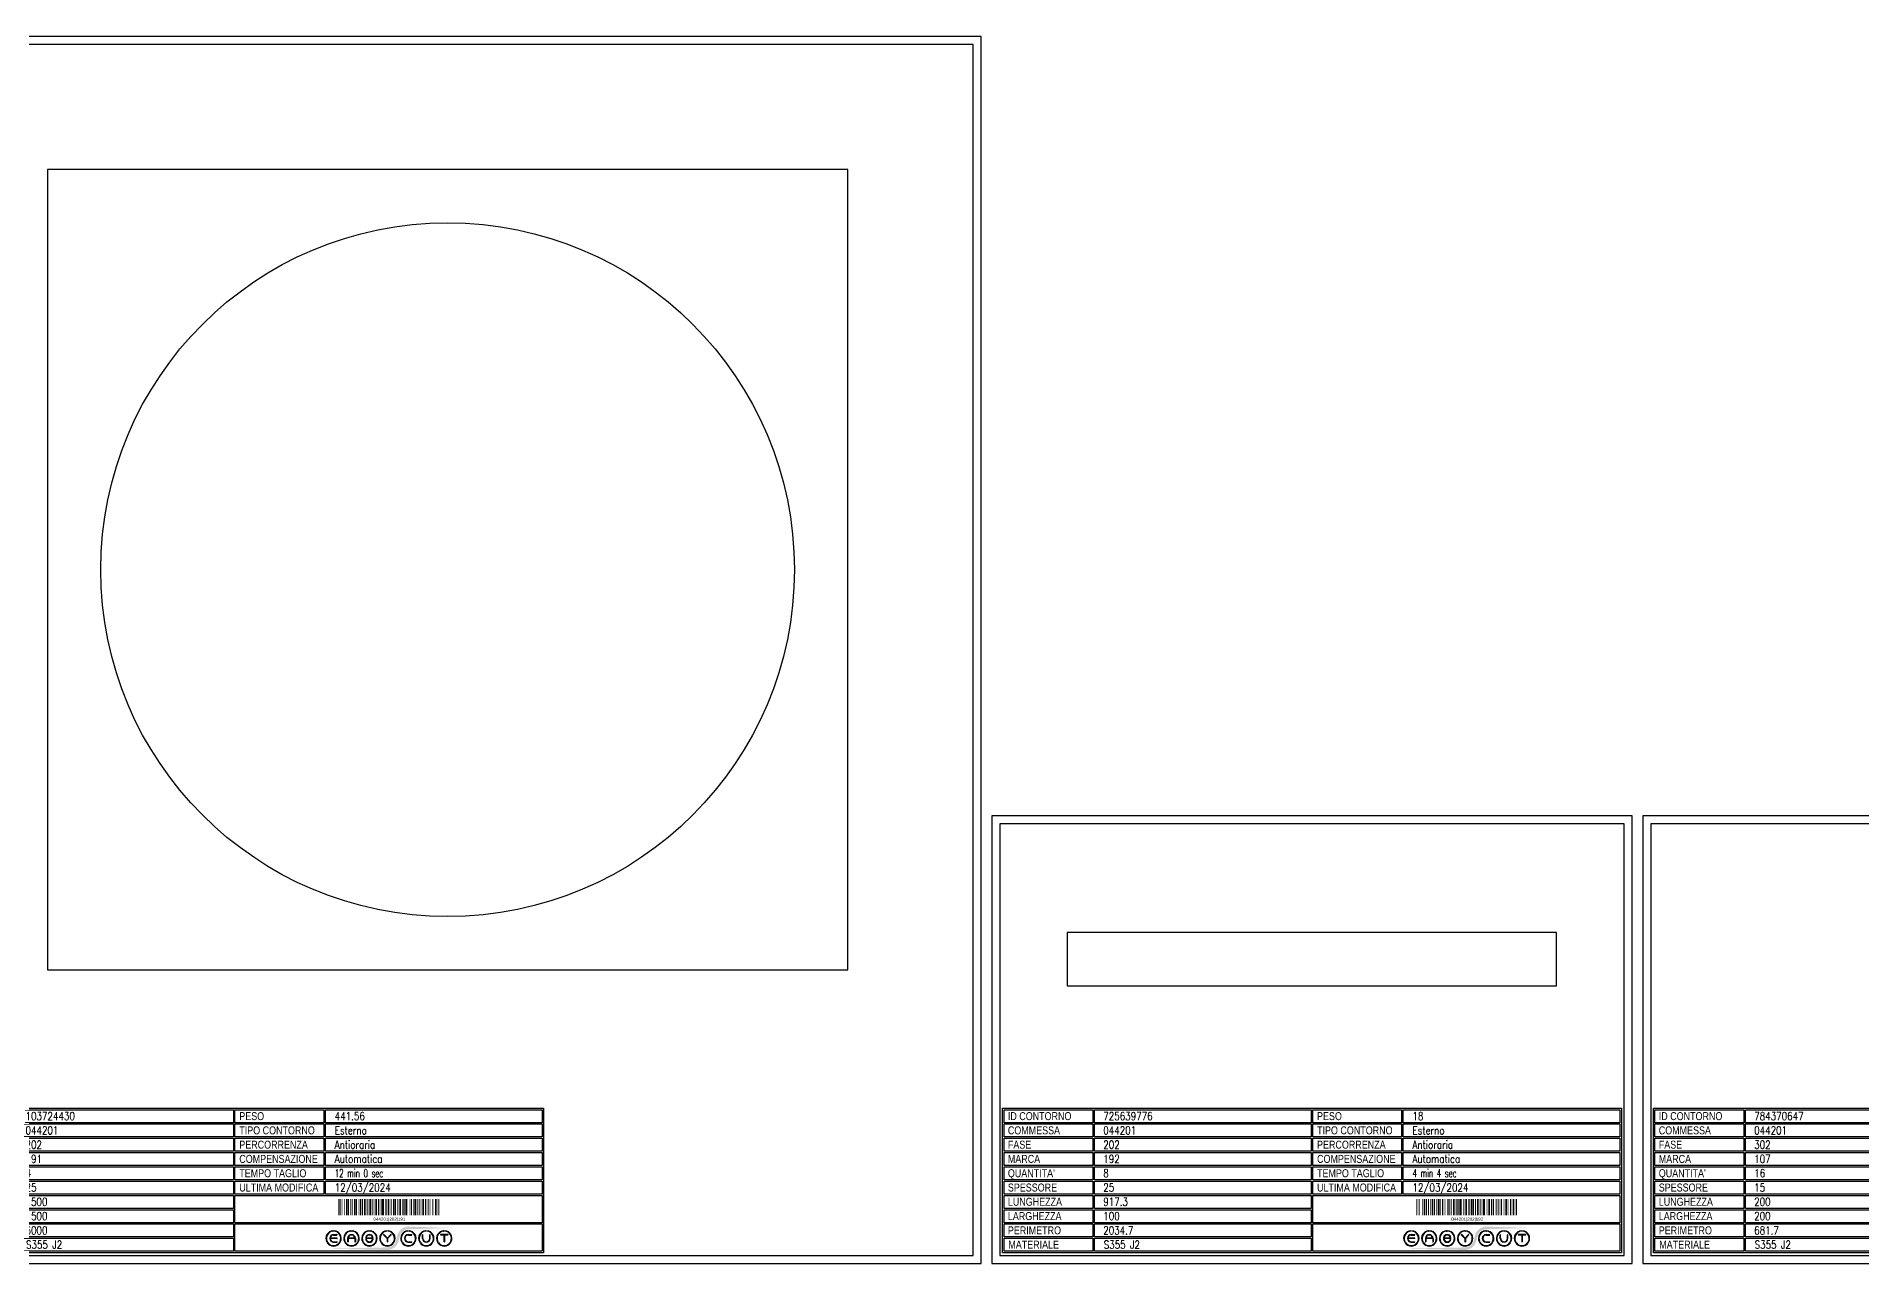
# Model space of a CAD drawing. Header units: millimetres. Extents: x 28039 to 145264, y 9873 to 40131.
# Drawn here: x 30708 to 34129, y 12213 to 14512 of the extents above; entities that cross this region are included whole.
import ezdxf
from ezdxf.enums import TextEntityAlignment as Align

# ---------------------------------------------------------------- set-up
doc = ezdxf.new("R2010")
doc.units = ezdxf.units.MM
doc.styles.add('EasyCutStyle', font='romans.shx', dxfattribs={"width": 0.8})
doc.styles.add('EasyCutStyle1', font='arial.ttf', dxfattribs={"width": 0.8})

# ---------------------------------------------------------------- blocks, each defined once
blk = doc.blocks.new('*U57')
at = {"color": 5}
blk.add_lwpolyline([(0, 0), (2000, 0), (2000, 2299), (0, 2299)], close=True, dxfattribs=at)
at = {"color": 7}
blk.add_lwpolyline([(15, 15), (1985, 15), (1985, 2284), (15, 2284)], close=True, dxfattribs=at)
at = {"color": 253}
blk.add_lwpolyline([(20, 291), (1180, 291), (1180, 20), (20, 20)], close=True, dxfattribs=at)
at = {"color": 2}
for points in [[(23, 288.1), (189.3, 288.1), (189.3, 263.7), (23, 263.7)], [(23, 288.1), (189.3, 288.1), (189.3, 263.7), (23, 263.7)], [(601.5, 288.1), (767.9, 288.1), (767.9, 263.7), (601.5, 263.7)], [(23, 261.4), (189.3, 261.4), (189.3, 237), (23, 237)], [(601.5, 261.4), (767.9, 261.4), (767.9, 237), (601.5, 237)], [(23, 234.6), (189.3, 234.6), (189.3, 210.2), (23, 210.2)], [(23, 207.9), (189.3, 207.9), (189.3, 183.4), (23, 183.4)], [(601.5, 234.6), (767.9, 234.6), (767.9, 210.2), (601.5, 210.2)], [(601.5, 207.9), (767.9, 207.9), (767.9, 183.4), (601.5, 183.4)], [(23, 181.1), (189.3, 181.1), (189.3, 156.7), (23, 156.7)], [(601.5, 181.1), (767.9, 181.1), (767.9, 156.7), (601.5, 156.7)], [(23, 154.3), (189.3, 154.3), (189.3, 129.9), (23, 129.9)], [(601.5, 154.3), (767.9, 154.3), (767.9, 129.9), (601.5, 129.9)], [(23, 127.6), (189.3, 127.6), (189.3, 103.1), (23, 103.1)], [(23, 100.8), (189.3, 100.8), (189.3, 76.4), (23, 76.4)], [(23, 74), (189.3, 74), (189.3, 49.6), (23, 49.6)], [(23, 47.3), (189.3, 47.3), (189.3, 22.9), (23, 22.9)]]:
    blk.add_lwpolyline(points, close=True, dxfattribs=at)
at = {"color": 1}
for points in [[(192.7, 288.1), (598.5, 288.1), (598.5, 263.7), (192.7, 263.7)], [(771.3, 288.1), (1177.2, 288.1), (1177.2, 263.7), (771.3, 263.7)], [(192.7, 261.4), (598.5, 261.4), (598.5, 237), (192.7, 237)], [(771.3, 261.4), (1177.2, 261.4), (1177.2, 237), (771.3, 237)], [(192.7, 234.6), (598.5, 234.6), (598.5, 210.2), (192.7, 210.2)], [(192.7, 207.9), (598.5, 207.9), (598.5, 183.4), (192.7, 183.4)], [(771.3, 234.6), (1177.2, 234.6), (1177.2, 210.2), (771.3, 210.2)], [(771.3, 207.9), (1177.2, 207.9), (1177.2, 183.4), (771.3, 183.4)], [(192.7, 181.1), (598.5, 181.1), (598.5, 156.7), (192.7, 156.7)], [(771.3, 181.1), (1177.2, 181.1), (1177.2, 156.7), (771.3, 156.7)], [(192.7, 154.3), (598.5, 154.3), (598.5, 129.9), (192.7, 129.9)], [(771.3, 154.3), (1177.2, 154.3), (1177.2, 129.9), (771.3, 129.9)], [(192.7, 127.6), (598.5, 127.6), (598.5, 103.1), (192.7, 103.1)], [(601.5, 127.6), (1177.2, 127.6), (1177.2, 76.4), (601.5, 76.4)], [(192.7, 100.8), (598.5, 100.8), (598.5, 76.4), (192.7, 76.4)], [(192.7, 74), (598.5, 74), (598.5, 49.6), (192.7, 49.6)], [(601.5, 74), (1177.2, 74), (1177.2, 22.9), (601.5, 22.9)], [(192.7, 47.3), (598.5, 47.3), (598.5, 22.9), (192.7, 22.9)]]:
    blk.add_lwpolyline(points, close=True, dxfattribs=at)
at = {"color": 161, "style": 'EasyCutStyle1', "width": 0.8}
for s, p in [('ID CONTORNO', (30.1, 268.6)), ('PESO', (609.6, 268.6)), ('COMMESSA', (30.1, 241.9)), ('TIPO CONTORNO', (609.6, 241.9)), ('FASE', (30.1, 215.1)), ('PERCORRENZA', (609.6, 215.1)), ("QUANTITA'", (30.1, 161.6)), ('MARCA', (30.1, 188.4)), ('TEMPO TAGLIO', (609.6, 161.6)), ('COMPENSAZIONE', (609.6, 188.4)), ('SPESSORE', (30.1, 134.8)), ('ULTIMA MODIFICA', (609.6, 134.8)), ('LUNGHEZZA', (30.1, 108.1)), ('LARGHEZZA', (30.1, 81.3)), ('PERIMETRO', (30.1, 54.5)), ('MATERIALE', (31, 27.8))]:
    blk.add_text(s, height=15, dxfattribs=at).set_placement(p)
at = {"style": 'EasyCutStyle'}
for tag, p, width in [('IDSHAPE', (208.9, 268.6), 0.8), ('WEIGTHSHAPE', (788.4, 268.6), 0.8), ('ORDERSHAPE', (208.9, 241.9), 0.8), ('TYPESHAPE', (788.4, 241.9), 0.8), ('PHASESHAPE', (208.9, 215.1), 0.8), ('JOUSHAPE', (788.4, 215.1), 0.8), ('QTASHAPE', (208.9, 161.6), 0.8), ('MKSHAPE', (208.9, 188.4), 0.8), ('TIMECUTSHAPE', (788.4, 161.6), 0.65), ('COMPSHAPE', (788.4, 188.4), 0.8), ('TKSHAPE', (208.9, 134.8), 0.8), ('LASTMODIFYSHAPE', (788.4, 134.8), 0.8), ('LENGTHSHAPE', (208.9, 108.1), 0.8), ('HEIGHTSHAPE', (208.9, 81.3), 0.8), ('PERIMETERSHAPE', (208.9, 54.5), 0.8), ('MATSHAPE', (209.8, 27.8), 0.8)]:
    blk.add_attdef(tag, p, '', height=15, dxfattribs=dict(at, width=width))
blk = doc.blocks.new('Logo')
h = blk.add_hatch(color=256)
h.set_gradient(color1=(255, 0, 0), color2=(255, 255, 0), tint=1)
h.paths.add_polyline_path([(20.5, 4.4, -0.339454), (37.1, 17.2), (118.6, 19.6), (37.1, 22, 0.339454), (15.8, 5.7), (13.2, -4.2, -0.339454), (-3.4, -16.9), (-118.2, -19.3), (-3.4, -21.7, 0.339454), (17.8, -5.4)])
for color, points in [(140, [(-115.9, -5.7, -1), (-116.7, -6.1, -0.520567), (-104.9, 14.3, -1), (-104.9, 13.5, 0.520567)]), (256, [(-97.3, 0.4), (-110, 0.4, -0.394366), (-103.7, 6.3), (-97.3, 6.3, 1), (-97.3, 7.2), (-103.7, 7.2, 1), (-103.7, -7.2), (-97.3, -7.2, 1), (-97.3, -6.3), (-103.7, -6.3, -0.394366), (-110, -0.4), (-97.3, -0.4, 1)]), (140, [(-91.4, -5.7, 1), (-90.6, -6.1, 0.520567), (-102.4, 14.3, 0.916853), (-102.6, 13.5, 0.043377), (-102.5, 13.5, -0.520567)]), (140, [(-82.3, -5.7, -1), (-83.1, -6.1, -0.520567), (-71.3, 14.3, -1), (-71.3, 13.5, 0.520567)]), (140, [(-57.8, -5.7, 1), (-57, -6.1, 0.520567), (-68.8, 14.3, 1), (-68.9, 13.5, -0.520567)]), (140, [(-48.7, -5.7, -1), (-49.5, -6.1, -0.520567), (-37.7, 14.3, -1), (-37.7, 13.5, 0.520567)]), (256, [(-31.2, -0.4, -0.486114), (-30.3, -1.5, -0.776377), (-42.6, -1.6, 1), (-43.4, -1.9, 0.776377), (-29.5, -1.7, 0.486114), (-31.2, 0.4), (-41.8, 0.4, -0.486114), (-42.6, 1.5, -0.776377), (-30.4, 1.6, 1), (-29.5, 1.9, 0.776377), (-43.5, 1.7, 0.486114), (-41.8, -0.4)]), (140, [(-24.2, -5.7, 1), (-23.4, -6.1, 0.520567), (-35.2, 14.3, 1), (-35.3, 13.5, -0.520567)]), (140, [(-15.1, -5.7, -1), (-15.9, -6.1, -0.520567), (-4.1, 14.3, -1), (-4.1, 13.5, 0.520567)]), (256, [(-9.3, 7.1, 1), (-10, 6.5), (-3.3, -0.2), (-3.3, -6.3, 1), (-2.4, -6.3), (-2.4, -0.2), (4.2, 6.5, 1), (3.6, 7.1), (-2.9, 0.6)]), (140, [(9.4, -5.7, 1), (10.2, -6.1, 0.520567), (-1.6, 14.3, 1), (-1.7, 13.5, -0.520567)]), (140, [(24.2, -5.7, -1), (23.4, -6.1, -0.520567), (35.2, 14.3, -1), (35.3, 13.5, 0.520567)]), (256, [(36.5, -7.2), (42.8, -7.2, 1), (42.8, -6.3), (36.5, -6.3, -1), (36.5, 6.3), (42.8, 6.3, 1), (42.8, 7.2), (36.5, 7.2, 1)]), (140, [(48.7, -5.7, 1), (49.5, -6.1, 0.520567), (37.7, 14.3, 1), (37.7, 13.5, -0.520567)]), (140, [(57.8, -5.7, -1), (57, -6.1, -0.520567), (68.8, 14.3, -1), (68.9, 13.5, 0.520567)]), (256, [(63.7, 0), (63.7, 6.3, 1), (62.9, 6.3), (62.9, 0, 1), (77.3, 0), (77.3, 6.3, 1), (76.4, 6.3), (76.4, 0, -1)]), (140, [(82.3, -5.7, 1), (83.1, -6.1, 0.520567), (71.3, 14.3, 1), (71.3, 13.5, -0.520567)]), (140, [(91.4, -5.7, -1), (90.6, -6.1, -0.520567), (102.4, 14.3, -1), (102.5, 13.5, 0.520567)]), (256, [(96.9, 7.2, 1), (96.9, 6.3), (103.2, 6.3), (103.2, -6.3, 1), (104.1, -6.3), (104.1, 6.3), (110.4, 6.3, 1), (110.4, 7.2)]), (140, [(115.9, -5.7, 1), (116.7, -6.1, 0.520567), (104.9, 14.3, 1), (104.9, 13.5, -0.520567)]), (140, [(-91.9, -8.3, 1), (-92.6, -7.8, -0.520567), (-114.8, -7.8, 1), (-115.5, -8.3, 0.520567)]), (140, [(-58.3, -8.3, 1), (-59, -7.8, -0.520567), (-81.2, -7.8, 1), (-81.9, -8.3, 0.520567)]), (140, [(-24.7, -8.3, 1), (-25.4, -7.8, -0.520567), (-47.6, -7.8, 1), (-48.3, -8.3, 0.520567)]), (140, [(8.9, -8.3, 1), (8.2, -7.8, -0.520567), (-14, -7.8, 1), (-14.7, -8.3, 0.520567)]), (140, [(48.3, -8.3, 1), (47.6, -7.8, -0.520567), (25.4, -7.8, 1), (24.7, -8.3, 0.520567)]), (140, [(81.9, -8.3, 1), (81.2, -7.8, -0.520567), (59, -7.8, 1), (58.3, -8.3, 0.520567)]), (140, [(115.5, -8.3, 1), (114.8, -7.8, -0.520567), (92.6, -7.8, 1), (91.9, -8.3, 0.520567)])]:
    blk.add_hatch(color=color).paths.add_polyline_path(points)
h = blk.add_hatch(color=256)
h.paths.add_polyline_path([(-63.7, -0.4), (-63.7, -6.3, 1), (-62.9, -6.3), (-62.9, 0, 1), (-77.3, 0), (-77.3, -6.3, 1), (-76.4, -6.3), (-76.4, -0.4)])
h.paths.add_polyline_path([(-76.4, 0.4, -0.933992), (-63.8, 0.4)], flags=16)
for p, q in [((-97.3, 0.4), (-110, 0.4)), ((-103.7, 7.2), (-97.3, 7.2)), ((-103.7, 6.3), (-97.3, 6.3)), ((-77.3, 0), (-77.3, -6.3)), ((-63.8, 0.4), (-76.4, 0.4)), ((-62.9, 0), (-62.9, -6.3)), ((-31.2, 0.4), (-41.8, 0.4)), ((-3.3, -0.2), (-10, 6.5)), ((-2.9, 0.6), (-9.3, 7.1)), ((-2.9, 0.6), (3.6, 7.1)), ((-2.4, -0.2), (4.2, 6.5)), ((36.5, 7.2), (42.8, 7.2)), ((36.5, 6.3), (42.8, 6.3)), ((62.9, 0), (62.9, 6.3)), ((63.7, 0), (63.7, 6.3)), ((76.4, 0), (76.4, 6.3)), ((77.3, 0), (77.3, 6.3)), ((110.4, 7.2), (96.9, 7.2)), ((103.2, 6.3), (96.9, 6.3)), ((103.2, 6.3), (103.2, -6.3)), ((104.1, 6.3), (104.1, -6.3)), ((110.4, 6.3), (104.1, 6.3)), ((-97.3, -0.4), (-110, -0.4)), ((-103.7, -6.3), (-97.3, -6.3)), ((-103.7, -7.2), (-97.3, -7.2)), ((-76.4, -0.4), (-76.4, -6.3)), ((-63.7, -0.4), (-76.4, -0.4)), ((-63.7, -0.4), (-63.7, -6.3)), ((-31.2, -0.4), (-41.8, -0.4)), ((-3.3, -0.2), (-3.3, -6.3)), ((-2.4, -0.2), (-2.4, -6.3)), ((36.5, -6.3), (42.8, -6.3)), ((36.5, -7.2), (42.8, -7.2))]:
    blk.add_line(p, q)
at = {"color": 140}
for centre, radius, start, end in [((-103.7, 0), 14.4, 95, 205), ((-103.7, 0), 13.5, 95, 205), ((-104.9, 13.9), 0.432, 275, 95), ((-102.5, 13.9), 0.432, 85, 265), ((-103.7, 0), 13.5, 335, 85), ((-103.7, 0), 14.4, 335, 85), ((-70.1, 0), 14.4, 95, 205), ((-70.1, 0), 13.5, 95, 205), ((-71.3, 13.9), 0.432, 275, 95), ((-68.9, 13.9), 0.432, 85, 265), ((-70.1, 0), 13.5, 335, 85), ((-70.1, 0), 14.4, 335, 85), ((-36.5, 0), 14.4, 95, 205), ((-36.5, 0), 13.5, 95, 205), ((-37.7, 13.9), 0.432, 275, 95), ((-35.3, 13.9), 0.432, 85, 265), ((-36.5, 0), 13.5, 335, 85), ((-36.5, 0), 14.4, 335, 85), ((-2.9, 0), 14.4, 95, 205), ((-2.9, 0), 13.5, 95, 205), ((-4.1, 13.9), 0.432, 275, 95), ((-1.7, 13.9), 0.432, 85, 265), ((-2.9, 0), 13.5, 335, 85), ((-2.9, 0), 14.4, 335, 85), ((36.5, 0), 14.4, 95, 205), ((36.5, 0), 13.5, 95, 205), ((35.3, 13.9), 0.432, 275, 95), ((37.7, 13.9), 0.432, 85, 265), ((36.5, 0), 14.4, 335, 85), ((36.5, 0), 13.5, 335, 85), ((70.1, 0), 14.4, 95, 205), ((70.1, 0), 13.5, 95, 205), ((68.9, 13.9), 0.432, 275, 95), ((71.3, 13.9), 0.432, 85, 265), ((70.1, 0), 14.4, 335, 85), ((70.1, 0), 13.5, 335, 85), ((103.7, 0), 14.4, 95, 205), ((103.7, 0), 13.5, 95, 205), ((102.5, 13.9), 0.432, 275, 95), ((104.9, 13.9), 0.432, 85, 265), ((103.7, 0), 14.4, 335, 85), ((103.7, 0), 13.5, 335, 85), ((-116.3, -5.9), 0.432, 205, 25), ((-115.1, -8), 0.432, 35, 215), ((-103.7, 0), 14.4, 215, 325), ((-103.7, 0), 13.5, 215, 325), ((-92.2, -8), 0.432, 325, 145), ((-91, -5.9), 0.432, 155, 335), ((-82.7, -5.9), 0.432, 205, 25), ((-81.5, -8), 0.432, 35, 215), ((-70.1, 0), 14.4, 215, 325), ((-70.1, 0), 13.5, 215, 325), ((-58.6, -8), 0.432, 325, 145), ((-57.4, -5.9), 0.432, 155, 335), ((-49.1, -5.9), 0.432, 205, 25), ((-47.9, -8), 0.432, 35, 215), ((-36.5, 0), 14.4, 215, 325), ((-36.5, 0), 13.5, 215, 325), ((-25, -8), 0.432, 325, 145), ((-23.8, -5.9), 0.432, 155, 335), ((-15.5, -5.9), 0.432, 205, 25), ((-14.3, -8), 0.432, 35, 215), ((-2.9, 0), 14.4, 215, 325), ((-2.9, 0), 13.5, 215, 325), ((8.6, -8), 0.432, 325, 145), ((9.8, -5.9), 0.432, 155, 335), ((23.8, -5.9), 0.432, 205, 25), ((25, -8), 0.432, 35, 215), ((36.5, 0), 14.4, 215, 325), ((36.5, 0), 13.5, 215, 325), ((47.9, -8), 0.432, 325, 145), ((49.1, -5.9), 0.432, 155, 335), ((57.4, -5.9), 0.432, 205, 25), ((58.6, -8), 0.432, 35, 215), ((70.1, 0), 14.4, 215, 325), ((70.1, 0), 13.5, 215, 325), ((81.5, -8), 0.432, 325, 145), ((82.7, -5.9), 0.432, 155, 335), ((91, -5.9), 0.432, 205, 25), ((92.2, -8), 0.432, 35, 215), ((103.7, 0), 14.4, 215, 325), ((103.7, 0), 13.5, 215, 325), ((115.1, -8), 0.432, 325, 145), ((116.3, -5.9), 0.432, 155, 335)]:
    blk.add_arc(centre, radius, start, end, dxfattribs=at)
for centre, radius, start, end in [((-103.7, 0), 7.2, 90, 270), ((-103.7, 0), 6.34, 90, 176.0904), ((-97.3, 6.8), 0.432, 270, 90), ((-97.3, 0), 0.432, 270, 90), ((-70.1, 0), 7.2, 0, 180), ((-70.1, 0), 6.34, 3.9096, 176.0904), ((-36.5, 0), 7.2, 15, 166.2998), ((-41.8, 1.3), 1.73, 166.2998, 270), ((-41.8, 1.3), 0.864, 166.2998, 270), ((-36.5, 0), 6.34, 15, 166.2998), ((-31.2, -1.3), 1.73, 346.2998, 90), ((-29.9, 1.8), 0.432, 195, 15), ((-9.6, 6.8), 0.432, 45, 225), ((3.9, 6.8), 0.432, 315, 135), ((36.5, 0), 7.2, 90, 270), ((36.5, 0), 6.34, 90, 270), ((42.8, 6.8), 0.432, 270, 90), ((63.3, 6.3), 0.432, 0, 180), ((70.1, 0), 7.2, 180, 0), ((70.1, 0), 6.34, 180, 0), ((76.8, 6.3), 0.432, 0, 180), ((96.9, 6.8), 0.432, 90, 270), ((110.4, 6.8), 0.432, 270, 90), ((-103.7, 0), 6.34, 183.9096, 270), ((-97.3, -6.8), 0.432, 270, 90), ((-76.8, -6.3), 0.432, 180, 0), ((-63.3, -6.3), 0.432, 180, 0), ((-43, -1.8), 0.432, 15, 195), ((-36.5, 0), 7.2, 195, 346.2998), ((-36.5, 0), 6.34, 195, 346.2998), ((-31.2, -1.3), 0.864, 346.2998, 90), ((-2.9, -6.3), 0.432, 180, 0), ((42.8, -6.8), 0.432, 270, 90), ((103.7, -6.3), 0.432, 180, 0)]:
    blk.add_arc(centre, radius, start, end)
blk = doc.blocks.new('BARCODE128_103724430', base_point=(31368.8, 12293.4))
at = {"linetype": 'Continuous'}
for points, const_width in [([(31369.8, 12293.4), (31369.8, 12323.4)], 2), ([(31372.3, 12293.4), (31372.3, 12323.4)], 1), ([(31375.3, 12293.4), (31375.3, 12323.4)], 1), ([(31380.3, 12293.4), (31380.3, 12323.4)], 1), ([(31384.3, 12293.4), (31384.3, 12323.4)], 3), ([(31387.8, 12293.4), (31387.8, 12323.4)], 2), ([(31391.8, 12293.4), (31391.8, 12323.4)], 2), ([(31395.3, 12293.4), (31395.3, 12323.4)], 1), ([(31399.3, 12293.4), (31399.3, 12323.4)], 3), ([(31402.8, 12293.4), (31402.8, 12323.4)], 2), ([(31406.3, 12293.4), (31406.3, 12323.4)], 1), ([(31410.3, 12293.4), (31410.3, 12323.4)], 3), ([(31413.8, 12293.4), (31413.8, 12323.4)], 2), ([(31418.3, 12293.4), (31418.3, 12323.4)], 3), ([(31422.3, 12293.4), (31422.3, 12323.4)], 1), ([(31424.3, 12293.4), (31424.3, 12323.4)], 1), ([(31428.3, 12293.4), (31428.3, 12323.4)], 3), ([(31431.8, 12293.4), (31431.8, 12323.4)], 2), ([(31435.3, 12293.4), (31435.3, 12323.4)], 1), ([(31439.3, 12293.4), (31439.3, 12323.4)], 3), ([(31443.8, 12293.4), (31443.8, 12323.4)], 2), ([(31446.3, 12293.4), (31446.3, 12323.4)], 1), ([(31448.3, 12293.4), (31448.3, 12323.4)], 1), ([(31451.8, 12293.4), (31451.8, 12323.4)], 4), ([(31457.8, 12293.4), (31457.8, 12323.4)], 2), ([(31462.3, 12293.4), (31462.3, 12323.4)], 3), ([(31466.3, 12293.4), (31466.3, 12323.4)], 1), ([(31468.3, 12293.4), (31468.3, 12323.4)], 1), ([(31472.3, 12293.4), (31472.3, 12323.4)], 3), ([(31475.8, 12293.4), (31475.8, 12323.4)], 2), ([(31479.8, 12293.4), (31479.8, 12323.4)], 2), ([(31484.3, 12293.4), (31484.3, 12323.4)], 3), ([(31488.3, 12293.4), (31488.3, 12323.4)], 1), ([(31490.3, 12293.4), (31490.3, 12323.4)], 1), ([(31492.3, 12293.4), (31492.3, 12323.4)], 1), ([(31495.8, 12293.4), (31495.8, 12323.4)], 4), ([(31501.3, 12293.4), (31501.3, 12323.4)], 1), ([(31505.3, 12293.4), (31505.3, 12323.4)], 3), ([(31509.8, 12293.4), (31509.8, 12323.4)], 2), ([(31513.3, 12293.4), (31513.3, 12323.4)], 3), ([(31517.3, 12293.4), (31517.3, 12323.4)], 1), ([(31519.8, 12293.4), (31519.8, 12323.4)], 2), ([(31523.3, 12293.4), (31523.3, 12323.4)], 1), ([(31527.3, 12293.4), (31527.3, 12323.4)], 3), ([(31531.8, 12293.4), (31531.8, 12323.4)], 2), ([(31534.3, 12293.4), (31534.3, 12323.4)], 1), ([(31536.8, 12293.4), (31536.8, 12323.4)], 2), ([(31540.3, 12293.4), (31540.3, 12323.4)], 1), ([(31545.8, 12293.4), (31545.8, 12323.4)], 2), ([(31551.3, 12293.4), (31551.3, 12323.4)], 3), ([(31554.3, 12293.4), (31554.3, 12323.4)], 1), ([(31556.8, 12293.4), (31556.8, 12323.4)], 2)]:
    blk.add_lwpolyline(points, dxfattribs=dict(at, const_width=const_width))
blk.add_text('044201|202|191', height=6).set_placement((31464.3, 12282.9), align=Align.CENTER)
blk = doc.blocks.new('*U4')
at = {"color": 5}
blk.add_lwpolyline([(0, 0), (1200, 0), (1200, 839), (0, 839)], close=True, dxfattribs=at)
at = {"color": 7}
blk.add_lwpolyline([(15, 15), (1185, 15), (1185, 824), (15, 824)], close=True, dxfattribs=at)
at = {"color": 253}
blk.add_lwpolyline([(20, 291), (1180, 291), (1180, 20), (20, 20)], close=True, dxfattribs=at)
at = {"color": 2}
for points in [[(23, 288.1), (189.3, 288.1), (189.3, 263.7), (23, 263.7)], [(23, 288.1), (189.3, 288.1), (189.3, 263.7), (23, 263.7)], [(601.5, 288.1), (767.9, 288.1), (767.9, 263.7), (601.5, 263.7)], [(23, 261.4), (189.3, 261.4), (189.3, 237), (23, 237)], [(601.5, 261.4), (767.9, 261.4), (767.9, 237), (601.5, 237)], [(23, 234.6), (189.3, 234.6), (189.3, 210.2), (23, 210.2)], [(23, 207.9), (189.3, 207.9), (189.3, 183.4), (23, 183.4)], [(601.5, 234.6), (767.9, 234.6), (767.9, 210.2), (601.5, 210.2)], [(601.5, 207.9), (767.9, 207.9), (767.9, 183.4), (601.5, 183.4)], [(23, 181.1), (189.3, 181.1), (189.3, 156.7), (23, 156.7)], [(601.5, 181.1), (767.9, 181.1), (767.9, 156.7), (601.5, 156.7)], [(23, 154.3), (189.3, 154.3), (189.3, 129.9), (23, 129.9)], [(601.5, 154.3), (767.9, 154.3), (767.9, 129.9), (601.5, 129.9)], [(23, 127.6), (189.3, 127.6), (189.3, 103.1), (23, 103.1)], [(23, 100.8), (189.3, 100.8), (189.3, 76.4), (23, 76.4)], [(23, 74), (189.3, 74), (189.3, 49.6), (23, 49.6)], [(23, 47.3), (189.3, 47.3), (189.3, 22.9), (23, 22.9)]]:
    blk.add_lwpolyline(points, close=True, dxfattribs=at)
at = {"color": 1}
for points in [[(192.7, 288.1), (598.5, 288.1), (598.5, 263.7), (192.7, 263.7)], [(771.3, 288.1), (1177.2, 288.1), (1177.2, 263.7), (771.3, 263.7)], [(192.7, 261.4), (598.5, 261.4), (598.5, 237), (192.7, 237)], [(771.3, 261.4), (1177.2, 261.4), (1177.2, 237), (771.3, 237)], [(192.7, 234.6), (598.5, 234.6), (598.5, 210.2), (192.7, 210.2)], [(192.7, 207.9), (598.5, 207.9), (598.5, 183.4), (192.7, 183.4)], [(771.3, 234.6), (1177.2, 234.6), (1177.2, 210.2), (771.3, 210.2)], [(771.3, 207.9), (1177.2, 207.9), (1177.2, 183.4), (771.3, 183.4)], [(192.7, 181.1), (598.5, 181.1), (598.5, 156.7), (192.7, 156.7)], [(771.3, 181.1), (1177.2, 181.1), (1177.2, 156.7), (771.3, 156.7)], [(192.7, 154.3), (598.5, 154.3), (598.5, 129.9), (192.7, 129.9)], [(771.3, 154.3), (1177.2, 154.3), (1177.2, 129.9), (771.3, 129.9)], [(192.7, 127.6), (598.5, 127.6), (598.5, 103.1), (192.7, 103.1)], [(601.5, 127.6), (1177.2, 127.6), (1177.2, 76.4), (601.5, 76.4)], [(192.7, 100.8), (598.5, 100.8), (598.5, 76.4), (192.7, 76.4)], [(192.7, 74), (598.5, 74), (598.5, 49.6), (192.7, 49.6)], [(601.5, 74), (1177.2, 74), (1177.2, 22.9), (601.5, 22.9)], [(192.7, 47.3), (598.5, 47.3), (598.5, 22.9), (192.7, 22.9)]]:
    blk.add_lwpolyline(points, close=True, dxfattribs=at)
at = {"color": 161, "style": 'EasyCutStyle1', "width": 0.8}
for s, p in [('ID CONTORNO', (30.1, 268.6)), ('PESO', (609.6, 268.6)), ('COMMESSA', (30.1, 241.9)), ('TIPO CONTORNO', (609.6, 241.9)), ('FASE', (30.1, 215.1)), ('PERCORRENZA', (609.6, 215.1)), ("QUANTITA'", (30.1, 161.6)), ('MARCA', (30.1, 188.4)), ('TEMPO TAGLIO', (609.6, 161.6)), ('COMPENSAZIONE', (609.6, 188.4)), ('SPESSORE', (30.1, 134.8)), ('ULTIMA MODIFICA', (609.6, 134.8)), ('LUNGHEZZA', (30.1, 108.1)), ('LARGHEZZA', (30.1, 81.3)), ('PERIMETRO', (30.1, 54.5)), ('MATERIALE', (31, 27.8))]:
    blk.add_text(s, height=15, dxfattribs=at).set_placement(p)
at = {"style": 'EasyCutStyle'}
for tag, p, width in [('IDSHAPE', (208.9, 268.6), 0.8), ('WEIGTHSHAPE', (788.4, 268.6), 0.8), ('ORDERSHAPE', (208.9, 241.9), 0.8), ('TYPESHAPE', (788.4, 241.9), 0.8), ('PHASESHAPE', (208.9, 215.1), 0.8), ('JOUSHAPE', (788.4, 215.1), 0.8), ('QTASHAPE', (208.9, 161.6), 0.8), ('MKSHAPE', (208.9, 188.4), 0.8), ('TIMECUTSHAPE', (788.4, 161.6), 0.65), ('COMPSHAPE', (788.4, 188.4), 0.8), ('TKSHAPE', (208.9, 134.8), 0.8), ('LASTMODIFYSHAPE', (788.4, 134.8), 0.8), ('LENGTHSHAPE', (208.9, 108.1), 0.8), ('HEIGHTSHAPE', (208.9, 81.3), 0.8), ('PERIMETERSHAPE', (208.9, 54.5), 0.8), ('MATSHAPE', (209.8, 27.8), 0.8)]:
    blk.add_attdef(tag, p, '', height=15, dxfattribs=dict(at, width=width))
blk = doc.blocks.new('BARCODE128_725639776', base_point=(33388.8, 12293.4))
at = {"linetype": 'Continuous'}
for points, const_width in [([(33389.8, 12293.4), (33389.8, 12323.4)], 2), ([(33392.3, 12293.4), (33392.3, 12323.4)], 1), ([(33395.3, 12293.4), (33395.3, 12323.4)], 1), ([(33400.3, 12293.4), (33400.3, 12323.4)], 1), ([(33404.3, 12293.4), (33404.3, 12323.4)], 3), ([(33407.8, 12293.4), (33407.8, 12323.4)], 2), ([(33411.8, 12293.4), (33411.8, 12323.4)], 2), ([(33415.3, 12293.4), (33415.3, 12323.4)], 1), ([(33419.3, 12293.4), (33419.3, 12323.4)], 3), ([(33422.8, 12293.4), (33422.8, 12323.4)], 2), ([(33426.3, 12293.4), (33426.3, 12323.4)], 1), ([(33430.3, 12293.4), (33430.3, 12323.4)], 3), ([(33433.8, 12293.4), (33433.8, 12323.4)], 2), ([(33438.3, 12293.4), (33438.3, 12323.4)], 3), ([(33442.3, 12293.4), (33442.3, 12323.4)], 1), ([(33444.3, 12293.4), (33444.3, 12323.4)], 1), ([(33448.3, 12293.4), (33448.3, 12323.4)], 3), ([(33451.8, 12293.4), (33451.8, 12323.4)], 2), ([(33455.3, 12293.4), (33455.3, 12323.4)], 1), ([(33459.3, 12293.4), (33459.3, 12323.4)], 3), ([(33463.8, 12293.4), (33463.8, 12323.4)], 2), ([(33466.3, 12293.4), (33466.3, 12323.4)], 1), ([(33468.3, 12293.4), (33468.3, 12323.4)], 1), ([(33471.8, 12293.4), (33471.8, 12323.4)], 4), ([(33477.8, 12293.4), (33477.8, 12323.4)], 2), ([(33482.3, 12293.4), (33482.3, 12323.4)], 3), ([(33486.3, 12293.4), (33486.3, 12323.4)], 1), ([(33488.3, 12293.4), (33488.3, 12323.4)], 1), ([(33492.3, 12293.4), (33492.3, 12323.4)], 3), ([(33495.8, 12293.4), (33495.8, 12323.4)], 2), ([(33499.8, 12293.4), (33499.8, 12323.4)], 2), ([(33504.3, 12293.4), (33504.3, 12323.4)], 3), ([(33508.3, 12293.4), (33508.3, 12323.4)], 1), ([(33510.3, 12293.4), (33510.3, 12323.4)], 1), ([(33512.3, 12293.4), (33512.3, 12323.4)], 1), ([(33515.8, 12293.4), (33515.8, 12323.4)], 4), ([(33521.3, 12293.4), (33521.3, 12323.4)], 1), ([(33525.3, 12293.4), (33525.3, 12323.4)], 3), ([(33529.8, 12293.4), (33529.8, 12323.4)], 2), ([(33533.3, 12293.4), (33533.3, 12323.4)], 3), ([(33537.3, 12293.4), (33537.3, 12323.4)], 1), ([(33539.8, 12293.4), (33539.8, 12323.4)], 2), ([(33543.8, 12293.4), (33543.8, 12323.4)], 2), ([(33548.3, 12293.4), (33548.3, 12323.4)], 3), ([(33552.3, 12293.4), (33552.3, 12323.4)], 1), ([(33554.3, 12293.4), (33554.3, 12323.4)], 1), ([(33557.8, 12293.4), (33557.8, 12323.4)], 4), ([(33562.3, 12293.4), (33562.3, 12323.4)], 1), ([(33565.8, 12293.4), (33565.8, 12323.4)], 2), ([(33571.3, 12293.4), (33571.3, 12323.4)], 3), ([(33574.3, 12293.4), (33574.3, 12323.4)], 1), ([(33576.8, 12293.4), (33576.8, 12323.4)], 2)]:
    blk.add_lwpolyline(points, dxfattribs=dict(at, const_width=const_width))
blk.add_text('044201|202|192', height=6).set_placement((33484.3, 12282.9), align=Align.CENTER)

msp = doc.modelspace()

# ---------------------------------------------------------------- linework, layer by layer
at = {"color": 2}
for points in [[(30728.8, 12763.4), (32228.8, 12763.4), (32228.8, 14263.4), (30728.8, 14263.4)], [(32640.2, 12733.4), (33557.5, 12733.4), (33557.5, 12833.4), (32640.2, 12833.4)]]:
    msp.add_lwpolyline(points, close=True, dxfattribs=at)
at = {"color": 4}
msp.add_circle((31478.8, 13513.4), 650, dxfattribs=at)

# ---------------------------------------------------------------- block references
for name, p, values in [('*U57', (30478.8, 12213.4), {'IDSHAPE': '103724430', 'ORDERSHAPE': '044201', 'PHASESHAPE': '202', 'MKSHAPE': '191', 'TKSHAPE': '25', 'LENGTHSHAPE': '1500', 'HEIGHTSHAPE': '1500', 'MATSHAPE': 'S355 J2', 'LASTMODIFYSHAPE': '12/03/2024', 'PERIMETERSHAPE': '6000', 'WEIGTHSHAPE': '441.56', 'TYPESHAPE': 'Esterno', 'JOUSHAPE': 'Antioraria', 'COMPSHAPE': 'Automatica', 'TIMECUTSHAPE': '12 min 0 sec', 'QTASHAPE': '4'}), ('*U4', (32498.8, 12213.4), {'IDSHAPE': '725639776', 'ORDERSHAPE': '044201', 'PHASESHAPE': '202', 'MKSHAPE': '192', 'TKSHAPE': '25', 'LENGTHSHAPE': '917.3', 'HEIGHTSHAPE': '100', 'MATSHAPE': 'S355 J2', 'LASTMODIFYSHAPE': '12/03/2024', 'PERIMETERSHAPE': '2034.7', 'WEIGTHSHAPE': '18', 'TYPESHAPE': 'Esterno', 'JOUSHAPE': 'Antioraria', 'COMPSHAPE': 'Automatica', 'TIMECUTSHAPE': '4 min 4 sec', 'QTASHAPE': '8'}), ('*U4', (33718.8, 12213.4), {'IDSHAPE': '784370647', 'ORDERSHAPE': '044201', 'PHASESHAPE': '302', 'MKSHAPE': '107', 'TKSHAPE': '15', 'LENGTHSHAPE': '200', 'HEIGHTSHAPE': '200', 'MATSHAPE': 'S355 J2', 'LASTMODIFYSHAPE': '12/03/2024', 'PERIMETERSHAPE': '681.7', 'WEIGTHSHAPE': '2.72', 'TYPESHAPE': 'Esterno', 'JOUSHAPE': 'Antioraria', 'COMPSHAPE': 'Automatica', 'TIMECUTSHAPE': '1 min 54 sec', 'QTASHAPE': '16'})]:
    msp.add_blockref(name, p).add_auto_attribs(values)
for name, p in [('BARCODE128_103724430', (31274.3, 12303.9)), ('BARCODE128_725639776', (33294.3, 12303.9)), ('Logo', (31368.8, 12260.4)), ('Logo', (33388.8, 12260.4))]:
    msp.add_blockref(name, p)

doc.saveas('drawing.dxf')
